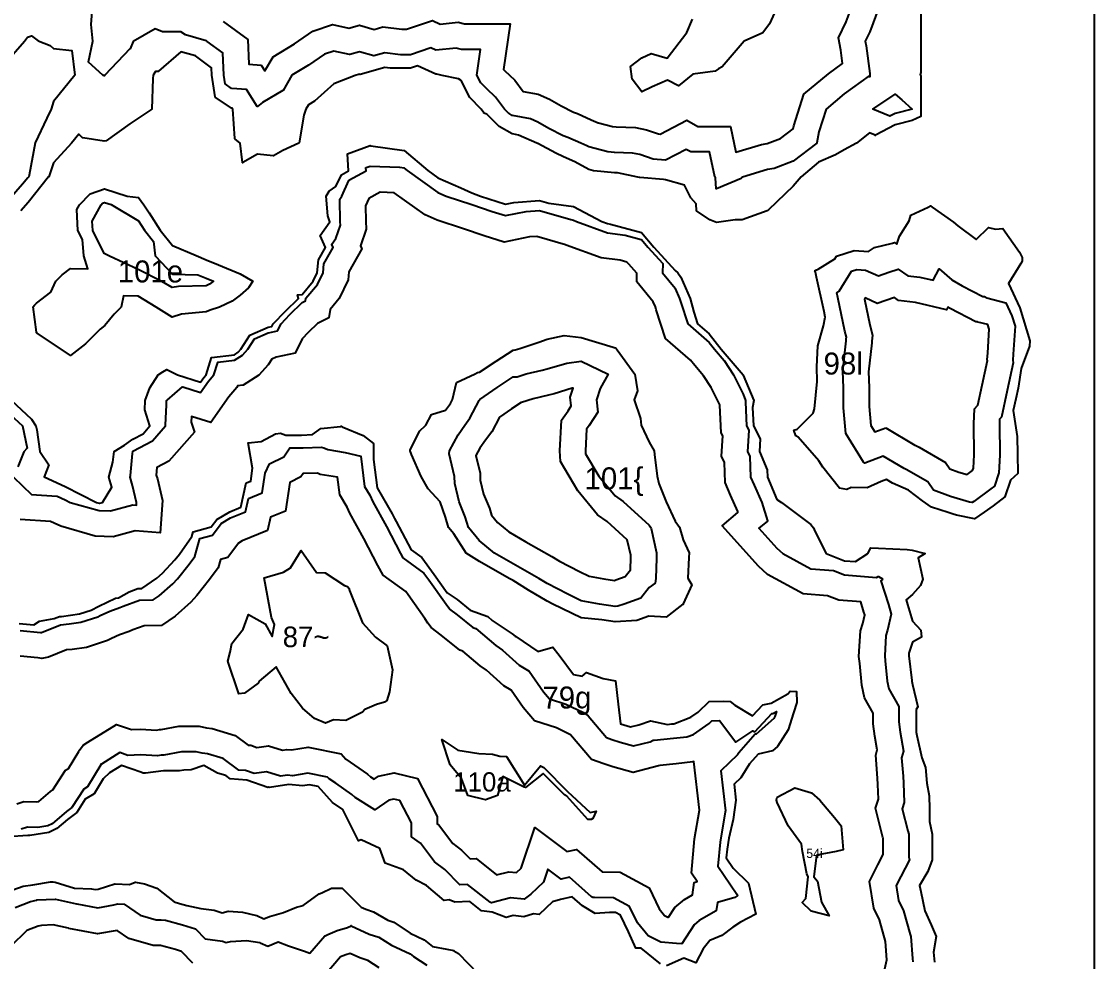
# Model space of a CAD drawing. Header units: millimetres. Extents: x 0 to 600, y 0 to 900.
# Drawn here: x 306.8 to 600, y 310.2 to 567 of the extents above; entities that cross this region are included whole.
import ezdxf
from ezdxf.enums import TextEntityAlignment as Align

# ---------------------------------------------------------------- set-up
doc = ezdxf.new("R2010")
doc.units = ezdxf.units.MM
for name, color, linetype in [('CORTE', 1, 'Continuous'), ('GRABADO', 5, 'Continuous'), ('HOJA', 8, 'Continuous')]:
    doc.layers.add(name, color=color, linetype=linetype)

msp = doc.modelspace()

# ---------------------------------------------------------------- linework, layer by layer
at = {"layer": 'CORTE'}
for points in [[(552.52, 577.66), (552.52, 554.96), (552.52, 553.08), (552.38, 552.36), (552.44, 552.32), (552.52, 552.25), (552.52, 541.01), (550.16, 539.93), (550.16, 539.93), (550.15, 539.93), (545.5, 538.77), (540.14, 535.88), (540.13, 535.88), (540.12, 535.87), (540.11, 535.87), (540.1, 535.87), (540.09, 535.87), (540.09, 535.88), (540.08, 535.88), (538.51, 536.54), (534.94, 533.75), (534.93, 533.75), (531.57, 531.92), (529.18, 530.58), (529.18, 530.58), (524.6, 528.56), (519.86, 524.5), (517.64, 522), (517.64, 522), (510.87, 515.51), (510.87, 515.51), (510.67, 515.37), (510.56, 515.24), (510.55, 515.24), (510.55, 515.23), (510.54, 515.22), (503.67, 512.83), (503.66, 512.83), (503.66, 512.83), (503.65, 512.83), (501.81, 512.77), (496.68, 512.03), (496.66, 512.03), (496.65, 512.03), (494.85, 512.84), (494.84, 512.84), (491.23, 515.23), (491.23, 515.24), (491.22, 515.24), (491.21, 515.25), (491.21, 515.27), (491.2, 515.28), (491.09, 517.19), (489.65, 518.77), (489.64, 518.77), (489.64, 518.78), (487.96, 522.24), (482.72, 523.75), (482.21, 523.79), (475.76, 524.37), (475.75, 524.37), (475.68, 524.39), (475.2, 524.48), (475.2, 524.48), (469.63, 525.6), (468.79, 525.62), (463.13, 526.22), (463.12, 526.22), (463.12, 526.22), (461.8, 526.57), (461.79, 526.57), (457.97, 528.67), (454.84, 530.04), (454.84, 530.04), (452.76, 531), (452.75, 531), (447.86, 533.63), (447.8, 533.64), (447.79, 533.64), (447.78, 533.64), (447.77, 533.65), (447.61, 533.75), (442.56, 535.96), (440.9, 536.28), (440.89, 536.28), (440.88, 536.29), (437.34, 538.3), (437.33, 538.3), (437.32, 538.31), (437.32, 538.31), (433.9, 541.69), (433.13, 541.96), (433.12, 541.97), (433.11, 541.97), (433.1, 541.98), (433.09, 541.99), (432.41, 543.03), (429.31, 546.21), (429.3, 546.21), (429.3, 546.22), (426.91, 550.82), (426.19, 551.27), (421.69, 552.26), (421.69, 552.26), (420.25, 552.6), (420, 552.58), (419.99, 552.58), (419.98, 552.58), (419.97, 552.58), (415, 554.87), (413.05, 554.24), (413.04, 554.23), (413.03, 554.23), (407.54, 554.23), (406.06, 554.4), (399.29, 552.51), (399.28, 552.5), (399.27, 552.5), (399.26, 552.5), (399.09, 552.55), (397.98, 552.26), (392.16, 549.99), (386.83, 545.18), (386.82, 545.18), (385.2, 544.23), (384.5, 543.04), (383.94, 541.36), (382.6, 533.8), (382.6, 533.79), (382.59, 533.77), (382.58, 533.76), (382.58, 533.76), (382.57, 533.75), (382.56, 533.74), (378.21, 531.72), (375.6, 530.28), (375.59, 530.27), (375.58, 530.27), (375.57, 530.27), (375.56, 530.27), (371.22, 530.69), (367.23, 528.42), (367.22, 528.41), (367.2, 528.41), (367.19, 528.41), (367.18, 528.41), (367.17, 528.41), (367.16, 528.41), (367.15, 528.42), (367.14, 528.42), (367.14, 528.43), (367.13, 528.44), (367.12, 528.46), (367.12, 528.47), (366.49, 533.77), (365.09, 534.96), (365.08, 534.97), (365.07, 534.98), (365.07, 534.99), (365.06, 535), (364.5, 543.05), (364.38, 543.25), (364.22, 543.26), (364.22, 543.26), (364.21, 543.26), (364.2, 543.27), (364.19, 543.27), (359.72, 546.34), (359.71, 546.35), (359.7, 546.36), (359.7, 546.37), (359.69, 546.39), (358.81, 552.32), (358.81, 552.33), (358.72, 554.33), (357.22, 555.43), (354.27, 557.6), (350.31, 558.71), (344.19, 553.37), (344.19, 553.37), (344.18, 553.36), (344.16, 553.36), (344.15, 553.35), (343.36, 553.35), (342.77, 552.31), (342.68, 551.38), (342.41, 543.07), (342.4, 543.06), (342.4, 543.04), (342.39, 543.03), (342.38, 543.01), (342.37, 543.01), (336.39, 539.04), (329.89, 534.37), (329.88, 534.37), (329.88, 534.36), (329.87, 534.36), (329.86, 534.36), (329.86, 534.36), (329.38, 534.31), (329.37, 534.31), (323.5, 535.21), (323.48, 535.22), (323.47, 535.22), (323.47, 535.23), (322.42, 536.19), (320.45, 533.77), (320.45, 533.77), (315.5, 528.33), (314.19, 524.52), (314.19, 524.51), (314.18, 524.51), (314.18, 524.51), (308.54, 517.55), (308.54, 517.55), (306.57, 515.24)], [(514.24, 573.21), (511.21, 566.33), (509.37, 563.89), (504.22, 561.63), (498.25, 554.63), (497.24, 554.04), (496.34, 553.43), (490.26, 552.58), (486.35, 549.43), (483.26, 550.93), (479.14, 549.11), (476.27, 547.75), (473.64, 551.24), (473.2, 554.72), (476.25, 557.01), (478.86, 558.19), (483.23, 556.94), (488.54, 563.99), (490.16, 567.65)], [(361.87, 566.98), (368.61, 562.04), (368.91, 555.35), (372.29, 555.08), (373.27, 553.52), (375.51, 557.34), (381.37, 560.91), (386.37, 564.37), (391.71, 566.12), (396.25, 565.18), (399.15, 565.95), (403.1, 564.83), (405.49, 565.5), (410.7, 564.9), (411.93, 564.91), (419.07, 567.24), (421.19, 566.28), (426.06, 566.75), (427.78, 566.34), (440.28, 566.34), (438.5, 553.86), (438.78, 553.58), (441.56, 550.99), (443.89, 547.88), (447.97, 547.11), (451.01, 545.77), (454.2, 543.93), (457.64, 542.2), (458.66, 541.82), (462.44, 540.15), (464.32, 539.33), (464.4, 539.29), (468.26, 538.27), (469.26, 538.17), (474.52, 538.02), (477.6, 537.4), (480.86, 536.26), (481.3, 536.22), (488.58, 540.01), (491.55, 538.33), (500.5, 538.33), (501.97, 531.25), (509.02, 533.34), (510.56, 533.62), (514.19, 534.98), (517.68, 537.68), (517.82, 538.49), (520.59, 547.08), (527.26, 552.72), (531.16, 555.54), (530.7, 559.18), (530.02, 562.48), (532.12, 566.88), (533.46, 570.49)], [(303.93, 463.51), (309.47, 458.38), (310.66, 456.5), (310.91, 455.41), (311.75, 449.53), (314.27, 445.92), (312.97, 442.57), (318.71, 439.97), (327.28, 435.63), (327.95, 435.44), (328.19, 435.43), (328.9, 435.62), (331.46, 439.82), (330.66, 442.53), (331.76, 446.58), (332.04, 449.55), (334.88, 451.28), (337.16, 452.86), (339.99, 454.39), (341.85, 456.49), (340.43, 460.94), (340.57, 463.46), (341.81, 466.92), (344.11, 470.47), (345.37, 471.26), (346.45, 471.95), (349.42, 470.48), (355.69, 468.47), (356.59, 469.76), (357.19, 470.45), (358.64, 475.21), (364.95, 475.96), (366.01, 476.63), (366.74, 477.43), (369.13, 481.25), (374.21, 483.44), (375.2, 483.66), (375.56, 484.4), (378.91, 487.82), (382.43, 491.35), (382.23, 492.28), (383.46, 492.44), (386.49, 496.04), (387.58, 498.32), (387.93, 501.9), (389.84, 505.27), (388.4, 508.49), (391.05, 512.25), (390.5, 513.87), (390.05, 519.23), (390.87, 520.64), (392.7, 521.87), (394.17, 525.13), (396.12, 526.22), (395.81, 530.84), (402.01, 533.06), (402.26, 533.05), (411.31, 531.7), (417.84, 526.24), (420.58, 524.3), (426.84, 521.53), (429.83, 520.14), (432.17, 519.28), (439.07, 517.11), (441.33, 517.57), (448.33, 518.12), (450.87, 517.37), (457.61, 516.41), (465.34, 512.31), (466.86, 511.76), (467.75, 511.64), (476.15, 509.33), (479.56, 505.32), (485.42, 498.98), (486.15, 498.35), (486.96, 497.18), (489.47, 491.35), (490.49, 487.54), (491.53, 484.4), (494.68, 481.63), (498.01, 477.43), (503.94, 470.49), (503.99, 470.45), (503.99, 470.41), (506.86, 463.45), (506.52, 461.51), (506.79, 456.49), (508.61, 452.99), (508.4, 449.51), (510.58, 444.54), (510.66, 442.55), (513.21, 436.4), (514.44, 435.62), (522.46, 429.58), (523.21, 428.63), (523.58, 427.79), (526.64, 421.68), (531.69, 419.68), (534.65, 419.44), (538.01, 421.67), (538.83, 423.24), (540.93, 423.07), (548.82, 422.73), (550.2, 422.55), (553.75, 421.65), (551.79, 420.44), (553.04, 414.64), (552.48, 412.93), (550.24, 410.5), (548.51, 408.98), (548.93, 407.7), (550.26, 403.18), (552.53, 400.74), (552.7, 398.83), (550.25, 397.44), (549.26, 394.48), (549.22, 393.74), (550.04, 386.94), (550.06, 386.78), (550.26, 385.86), (551.69, 379.78), (551.27, 379.01), (551.27, 372.83), (551.47, 371.93), (552.77, 365.87), (553.78, 363.23), (554.16, 358.89), (554.78, 355.49), (554.93, 351.91), (554.93, 348.41), (555.64, 344.95), (555.64, 337.96), (554.45, 334.78), (552.16, 330.99), (552.55, 329.3), (553.62, 324.05), (555.32, 320.25), (556.73, 317.07), (555.98, 312.75), (556.27, 310.07)], [(542.48, 307.43), (543.27, 310.65), (542.87, 315.7), (541.22, 321.61), (539.73, 324.78), (538.47, 332.11), (540.8, 336.63), (542.24, 339.4), (542.24, 343.92), (542.19, 344.08), (540.16, 352.12), (540.95, 354.6), (540.82, 358.56), (540.71, 360.33), (540.21, 366.53), (540.64, 368.05), (539.97, 371.73), (539.49, 375.17), (539.49, 378.01), (537.17, 382.19), (536.38, 385.7), (535.86, 391.64), (535.63, 393.51), (536.03, 400.55), (536.7, 402.57), (537.22, 404.87), (536.99, 405.64), (536.09, 408.42), (530.08, 408.91), (527.03, 410.12), (520.39, 410.65), (510.66, 415.96), (508.21, 418.24), (498.25, 429.24), (502.55, 432.89), (502.48, 433.11), (500.52, 437.55), (499.08, 441.01), (498.84, 446.55), (498.1, 448.24), (498.42, 453.81), (498.01, 454.61), (497.6, 462.18), (497.57, 462.26), (495.27, 466.96), (493.15, 470.15), (490.73, 472.98), (489.58, 474.43), (482.78, 480.39), (480.2, 488.24), (479.98, 489.05), (479.38, 490.42), (474.91, 495.89), (474.96, 498.23), (472.71, 500.66), (472.2, 501.25), (470.34, 501.77), (465.2, 502.44), (455.61, 505.88), (455.41, 505.99), (455.4, 505.99), (447.59, 508.28), (445.62, 508.12), (438.69, 506.72), (433.21, 508.44), (427.59, 510.35), (420.34, 512.74), (417.1, 514.17), (408.6, 520.19), (404.74, 520.34), (401.65, 518.6), (400.77, 516.66), (400.88, 512.41), (400.93, 510.29), (399.42, 505.72), (399.78, 504.9), (396.23, 498.62), (396.02, 496.42), (393.6, 491.33), (391.08, 488.34), (390.73, 486.06), (387.61, 484.48), (385.12, 481.98), (383.46, 480.29), (381.52, 476.39), (376.39, 475.25), (375.18, 474.72), (374.21, 473.18), (371.65, 470.37), (367.34, 467.67), (365.77, 467.48), (365.62, 466.99), (363.41, 464.45), (358.47, 457.42), (353.23, 459.07), (353.15, 457.57), (354.03, 454.82), (346.98, 446.89), (343.79, 445.16), (343.59, 443.02), (343.89, 442.01), (345.28, 436.14), (344.69, 427.33), (337.83, 427.86), (331.85, 426.25), (326.86, 426.43), (317.47, 429.08), (315.68, 429.98), (314.73, 430.41), (306.39, 430.94)], [(306.14, 402.51), (310.16, 402.14), (311.65, 403.17), (315.73, 403.89), (317.1, 404.43), (317.1, 404.43), (317.68, 404.49), (322.62, 405.2), (325.79, 406.21), (327.94, 407.26), (332.42, 409.45), (333.25, 409.56), (336.17, 411.23), (338.53, 412.07), (339.63, 412.1), (343.72, 414.88), (345.27, 416.26), (348.63, 419.9), (349.9, 421.48), (353.34, 426.26), (353.71, 427.54), (358.61, 428.93), (360.14, 430.97), (363.67, 433.05), (366.67, 434.28), (368.15, 440.92), (369.39, 441.42), (369.92, 444.96), (368.74, 451.92), (372.22, 452.28), (376.21, 454.38), (377.56, 454.5), (378.97, 454), (383.24, 454), (386.32, 454.12), (388.59, 455.77), (393.95, 456.35), (394.15, 456.47), (394.4, 456.29), (400.17, 453.9), (402.95, 451.68), (402.97, 447.37), (404, 439.63), (408.03, 432.47), (408.7, 431.25), (409.13, 430.44), (413.21, 422.69), (416.14, 420.56), (419.57, 415.94), (423.12, 410.94), (425.78, 409.08), (429.39, 406.21), (434.21, 404.43), (435.42, 403.39), (440.82, 399.68), (441.65, 399.09), (441.84, 398.96), (447.85, 394.86), (452, 396.06), (453.66, 393.85), (457.65, 388.58), (460, 388.19), (461.17, 389.16), (465.76, 387.56), (469.1, 386.9), (469.85, 380.49), (470.41, 375.11), (473.23, 374.34), (475.42, 374.89), (478.62, 375.92), (483.29, 374.97), (484.36, 375.09), (485.01, 375.16), (489.7, 376.92), (491.69, 378.29), (494.72, 381.21), (498.59, 381.32), (500.4, 381.24), (501.71, 380.25), (506.54, 377.35), (509.36, 380.36), (511.66, 380.79), (516.22, 383.33), (516.82, 384.06), (518.58, 384), (518.63, 380.98), (517.74, 378.18), (516.27, 373.45), (513.39, 368.97), (512.03, 367.76), (508.05, 366.86), (505.73, 364.25), (503.35, 360.42), (501.5, 358.67), (502.01, 354.25), (501.29, 349.03), (500.07, 343.93), (499.56, 340.9), (499.34, 338.51), (501.23, 335.72), (505.48, 331.58), (507.42, 323.17), (503.28, 320.93), (501.11, 319.55), (498.17, 317.29), (494.87, 315.93), (493.08, 313.68), (491.08, 309.83), (487.75, 311.12), (483.01, 309.06)], [(305.45, 353.32), (307.4, 353.89), (310.75, 353.84), (311.51, 353.96), (314.66, 356.61), (315.32, 357.12), (318.79, 362.45), (319.63, 362.97), (322.42, 367.62), (322.62, 367.94), (323.57, 369.29), (324.91, 370.12), (332.75, 374.97), (336.78, 373.57), (339.32, 373.72), (343.68, 373.43), (344.49, 373.54), (344.96, 373.54), (349.74, 374.45), (355.35, 374.52), (357.29, 374.02), (358.88, 373.88), (365.12, 371.99), (368.68, 369.32), (369.44, 369.26), (371.04, 368.7), (374.28, 369.16), (378.13, 367.96), (379.26, 368.13), (380.54, 368.01), (385.13, 368.76), (394.09, 366.96), (395.42, 365.46), (396.6, 364.69), (401.34, 361.34), (402.13, 360.66), (403.13, 360.02), (404.33, 360.85), (408.63, 361.79), (414.94, 360.16), (420.35, 349.79), (420.33, 347.86), (420.71, 347.6), (424.59, 342.42), (427, 340.63), (429.34, 338.3), (430.98, 338.35), (436.61, 333.88), (439.93, 334.74), (442.02, 334.5), (443.33, 335.74), (447.04, 346.86), (455.83, 340.25), (458.41, 340.85), (465.42, 334.67), (470.34, 334.59), (478.26, 330.35), (481.02, 324.58), (482.46, 322.82), (483.42, 322.35), (483.59, 322.33), (485.31, 325), (487.99, 327.15), (490.13, 328.41), (490.6, 331.82), (491.42, 332.06), (489.86, 334.37), (490.71, 343.72), (492.04, 351.57), (490.51, 364.84), (490.21, 364.72), (490.21, 364.72), (485.66, 364.23), (481.16, 363.76), (480.87, 363.62), (473.88, 361.87), (468.35, 363.39), (465.87, 364.23), (462.54, 365.35), (456.82, 372.13), (456.8, 372.15), (452.92, 374), (446.98, 375.92), (443.88, 379.58), (440.62, 384.3), (438.61, 385.5), (433.84, 389.76), (432.14, 390.93), (427.33, 395.02), (426.59, 395.29), (421.44, 399.37), (418.75, 401.49), (417.83, 402.67), (417.02, 403.89), (412.43, 410.35), (411.75, 411.26), (405.56, 415.78), (404.17, 418.42), (400.33, 425.71), (396.47, 432.69), (395.73, 434.35), (393.73, 437.65), (393.14, 442.53), (388.4, 443.27), (387.61, 443.64), (383.88, 443.49), (383.76, 443.49), (383.13, 442.58), (380.08, 441.08), (378.9, 433.25), (374.78, 431.58), (373.97, 427.93), (367.03, 425.08), (366.05, 424.51), (363.12, 420.6), (361.16, 420.04), (360.48, 417.74), (358.17, 414.54), (354.66, 410.16), (353.04, 408.41), (348.71, 404.56), (344.98, 402.02), (340.27, 401.91), (337.17, 400.81), (336.2, 400.37), (333.57, 399.47), (331.37, 398.4), (330.25, 397.85), (324.53, 396.02), (320.61, 395.46), (319.09, 395.3), (314.14, 393.33), (312.29, 393), (311.19, 393.14), (306.42, 393.58)], [(481.4, 309.6), (476.08, 313.88), (474.66, 313.86), (472.64, 318.36), (470.5, 322.83), (469.1, 323.58), (467.42, 323.61), (463.51, 323.34), (460.03, 325.44), (457.24, 327.9), (454.04, 327.16), (451.86, 326.55), (448.26, 323.08), (446.68, 323.22), (444, 322.44), (441.11, 322.77), (439.18, 322.27), (435.34, 323.68), (432.48, 324.06), (429.3, 326.58), (425.14, 326.45), (423.62, 327.07), (422.26, 326.91), (417.41, 331.01), (414.6, 332.39), (411.19, 335.27), (406.17, 337.08), (404.72, 341.08), (399.54, 343.46), (398.82, 343.2), (394.61, 351.72), (391.72, 353.6), (387.84, 358.01), (385.45, 358.48), (383.57, 358.18), (379.82, 358.52), (374.5, 357.72), (374.29, 357.79), (374.11, 357.76), (368.38, 359.77), (363.75, 360.09), (362.57, 360.98), (360.35, 361.65), (356.58, 363.73), (353.14, 362.53), (351.14, 362.51), (349.9, 362.27), (345.55, 362.26), (340.69, 361.63), (340, 361.63), (339.38, 361.91), (334.1, 363.75), (330.8, 361.71), (329.05, 360.07), (326.63, 356.04), (324.2, 354.53), (321.86, 350.95), (319.34, 349.02), (316.39, 346.54), (314.2, 345.44), (309.05, 344.65), (308.67, 344.65), (308.45, 344.59), (303.09, 344.28)], [(304.4, 329.75), (307.18, 330.78), (307.19, 330.78), (307.19, 330.78), (309.85, 331.16), (314.69, 331.98), (314.69, 331.98), (315.36, 332.01), (315.36, 332.01), (315.37, 332.01), (315.38, 332.01), (315.99, 331.87), (321.24, 330.27), (325.89, 330.07), (325.9, 330.07), (326.91, 329.87), (327.68, 330.01), (332.29, 331.45), (332.3, 331.46), (332.3, 331.46), (332.31, 331.46), (332.32, 331.46), (336.29, 331.26), (337.85, 331.9), (337.85, 331.9), (337.86, 331.9), (337.87, 331.9), (337.87, 331.91), (337.88, 331.91), (337.89, 331.9), (340.38, 331.45), (340.39, 331.45), (340.39, 331.45), (343.76, 330.25), (343.76, 330.25), (343.77, 330.25), (343.77, 330.24), (348.52, 326.47), (349.96, 326.07), (349.96, 326.07), (351.96, 325.47), (355.78, 324.65), (359.38, 324.26), (359.39, 324.26), (359.39, 324.26), (361.56, 323.52), (363.27, 323.99), (363.28, 323.99), (363.29, 323.99), (363.29, 323.99), (367.17, 323.65), (367.17, 323.65), (371.02, 322.79), (371.02, 322.79), (371.03, 322.79), (373.03, 321.9), (374.55, 322.55), (374.56, 322.55), (378.39, 323.63), (381.88, 325.08), (381.89, 325.08), (381.89, 325.08), (383.74, 325.48), (388.1, 328.69), (388.1, 328.7), (388.11, 328.7), (388.11, 328.7), (388.87, 328.99), (391.5, 330.22), (391.5, 330.22), (391.51, 330.23), (391.52, 330.23), (391.53, 330.23), (394.35, 330.23), (394.36, 330.23), (394.37, 330.23), (394.38, 330.23), (394.38, 330.23), (394.39, 330.23), (394.4, 330.22), (394.4, 330.22), (394.4, 330.21), (399.54, 325.08), (400.82, 324.49), (402.94, 323.79), (402.95, 323.79), (402.95, 323.78), (406.87, 321.47), (408.47, 320.94), (408.48, 320.94), (408.48, 320.94), (408.48, 320.94), (413, 317.94), (416.79, 316.16), (416.79, 316.15), (416.8, 316.15), (419.12, 314.35), (423.02, 313.56), (424.9, 313.18), (424.9, 313.18), (424.91, 313.18), (424.91, 313.17), (424.92, 313.17), (426.16, 312.42), (426.16, 312.41), (426.17, 312.41), (431.43, 306.91)], [(353.62, 309.78), (350.53, 312.98), (348.86, 313.48), (344.72, 314.6), (344.64, 314.61), (342.72, 314.54), (336.13, 316.48), (332.92, 318.69), (327.56, 317.74), (319.71, 319.27), (319.62, 319.31), (315.44, 320.22), (312.22, 320.07), (311.3, 319.85), (308.2, 318.7), (303.79, 314.29)], [(404.47, 308.52), (401.37, 310.48), (399.21, 311.19), (396.55, 312.41), (395.42, 312.07), (393.96, 311.45), (387.63, 304.08)]]:
    msp.add_lwpolyline(points, dxfattribs=at)
for points in [[(310.83, 482.09), (309.97, 489.04), (310.33, 489.46), (310.86, 490.07), (314.82, 493.05), (316.13, 496.03), (317.87, 497.75), (320.15, 499.46), (324.93, 499.38), (323.83, 502.94), (323.44, 507.39), (322.2, 509.91), (321.88, 515.58), (322.6, 516.94), (325.52, 519.88), (329.43, 521.26), (335.62, 519.3), (338.74, 518.94), (340.18, 516.94), (341.68, 514.74), (344.65, 509.97), (348, 505.82), (354.5, 503.03), (357.25, 501.9), (360.58, 500.52), (366.51, 498.01), (369.98, 496.01), (368.77, 494.25), (366.53, 492.26), (364.33, 490.6), (360.9, 488.95), (358.35, 488.11), (357.23, 487.68), (350.51, 487.03), (347.95, 486.22), (343.6, 488.95), (338.67, 491.97), (334.63, 492.05), (334, 488.98), (332.06, 487.03), (329.49, 483.89), (328.26, 482.91), (327.34, 481.99), (324.26, 478.95), (320.18, 475.71), (311.06, 481.84), (310.87, 481.97), (310.78, 482.05), (310.83, 482.09)], [(544.77, 506.47), (545.3, 506.65), (546, 506.18), (546.67, 508.37), (549.36, 512.56), (549.8, 514.1), (554.56, 516.26), (555.14, 516.58), (555.67, 516.25), (561.43, 512.16), (562.62, 511.14), (567.68, 507.4), (571.01, 510.73), (572.91, 510.25), (574.97, 510.42), (579.47, 504), (580.26, 502.51), (580.22, 501.51), (579.9, 500.86), (576.46, 495.44), (579.55, 488.72), (582.32, 479.72), (582.22, 478.25), (579.99, 472.16), (579.09, 466.86), (578.45, 463.86), (577.78, 460.72), (578.87, 453.6), (578.95, 448.8), (579.03, 443.54), (576.99, 441.73), (575.52, 437.17), (572.34, 434.72), (569.88, 432.92), (567.18, 431.17), (562.24, 432.11), (561.35, 432.37), (559.97, 432.89), (555.44, 434.31), (552.99, 436), (549.15, 438.97), (544.8, 440.89), (543.15, 441.87), (541.72, 441.33), (537.86, 439.64), (533.51, 439.67), (532.3, 439.15), (530.3, 439.49), (525.76, 445.22), (524.67, 447), (518.98, 453.46), (518.38, 453.8), (517.85, 455.34), (518.7, 455.62), (523.08, 460), (523.51, 461.14), (524.22, 468.66), (524.09, 472.67), (524.4, 478.35), (525.93, 483.84), (526.42, 486.17), (526.1, 487.76), (524.05, 497.15), (523.71, 498.46), (523.58, 498.9), (523.84, 499.01), (524.5, 499.3), (529, 502.11), (529.49, 502.91), (534.35, 504.42), (538.19, 504.11), (539.83, 505.26), (544.77, 506.47)], [(542.92, 456.02), (550.91, 451.26), (551.2, 451.17), (552.03, 450.69), (559.31, 446.5), (560.5, 444.78), (562.9, 443.88), (565.19, 443.2), (566.68, 444.29), (566.89, 444.96), (567.11, 448.65), (566.99, 457.08), (567.21, 461.17), (568.11, 462.19), (569.27, 467.64), (570.71, 474.41), (570.7, 474.56), (570.8, 476.47), (571.24, 482.91), (570.87, 484.09), (570.82, 484.2), (568.11, 484.89), (568.03, 484.93), (567.57, 484.96), (560.55, 488.6), (559.9, 488.96), (559.52, 488.25), (551.04, 490.22), (546.45, 490.8), (545.31, 491.57), (540.6, 489.97), (537.31, 491.45), (537.11, 491.13), (538.55, 484.08), (539.36, 481.31), (539.13, 479.7), (539.1, 479.17), (538.26, 471.27), (538.43, 467.04), (538.4, 461.77), (538.87, 456.66), (539.95, 454.89), (542.92, 456.02)], [(482.92, 404.3), (478.24, 404.5), (474.89, 403.37), (468.96, 403.01), (465.37, 403.54), (459.69, 404.1), (451.92, 407.82), (450.41, 408.6), (445.31, 411.66), (441.15, 414.26), (440.06, 414.79), (431.89, 419.44), (428.31, 421.78), (424.88, 427.05), (423.47, 428.77), (422.59, 431.62), (421.2, 435.73), (417.88, 439.28), (415.96, 442.71), (413.33, 448.72), (413, 449.7), (413, 449.98), (413.34, 450.59), (415.51, 455.09), (417.23, 456.73), (418.81, 459.61), (422.62, 460.8), (423.99, 462.65), (424.53, 463.68), (425.66, 468.38), (430.76, 470.69), (431.38, 471.09), (431.9, 471.19), (436.49, 474.19), (441.16, 477.21), (441.63, 477.32), (442.94, 477.67), (448.18, 479.36), (450.42, 480.21), (455.03, 481.19), (459.72, 480.65), (468.48, 478.05), (469, 477.86), (469.29, 477.65), (469.54, 477.26), (474.39, 470.66), (475.08, 466.07), (474.18, 463.65), (475.92, 458.49), (476.11, 456.71), (478.29, 452.1), (479.65, 449.74), (479.71, 448.66), (480.46, 442.76), (480.94, 440.78), (482.96, 435.8), (485.42, 430.45), (486.55, 428.84), (487.56, 425.38), (489.26, 421.85), (489.17, 420.61), (488.84, 414.88), (489.94, 413.09), (487.6, 407.87), (487.58, 407.76), (487.5, 407.79), (482.92, 404.3)], [(469.15, 414.42), (471.73, 415.37), (473.15, 417.23), (473.27, 420.6), (473.29, 421.17), (472.32, 425.36), (466.8, 430.39), (464.21, 432.26), (458.8, 438.73), (454.03, 446.76), (453.85, 449.67), (454.29, 458.08), (456.15, 460.6), (457, 461.95), (456.73, 464.4), (457.53, 466.81), (457.28, 466.78), (452.31, 465.31), (450.77, 464.91), (446.57, 463.94), (443.4, 462.94), (443.33, 462.94), (440.69, 461.21), (437.36, 458.88), (435.27, 454.9), (433.59, 452.63), (432.04, 450.43), (430.96, 448.41), (432.1, 443.64), (432.15, 441.68), (433.02, 437.9), (434.63, 434.02), (435.21, 432.14), (436.85, 430.13), (439.98, 427.55), (444.63, 424.88), (451.7, 420.83), (453.81, 419.56), (459.23, 416.78), (461.91, 415.45), (465.86, 414.72), (468.77, 414.29), (469.15, 414.42)], [(392.05, 376.27), (389.83, 375.28), (386.86, 376.61), (383.58, 379.4), (380.5, 383.39), (376.38, 390.74), (371.74, 386.8), (371.48, 386.21), (367.66, 383.52), (366.15, 383.35), (363.13, 392.26), (363.75, 394.72), (364.21, 397.05), (367.38, 400.98), (368.76, 404.96), (373.38, 402.44), (375.24, 399.02), (375.88, 402.28), (375.09, 404.2), (373.08, 414.99), (378.37, 416.58), (380.23, 417.73), (383.2, 422.52), (387.42, 416.51), (389.71, 416.38), (395.04, 412.88), (395.88, 412.61), (396.25, 412.17), (396.4, 411.52), (399.91, 402.75), (403.46, 398.77), (406.7, 396.45), (408.18, 389.86), (407.32, 383.9), (406.57, 381.55), (405.92, 381.09), (403.82, 380.39), (400.6, 379.06), (399.92, 378.31), (395.37, 376.05), (392.05, 376.27)], [(444.13, 357.81), (438.28, 360.77), (436.85, 355.55), (433.52, 354.36), (428.69, 355.52), (427.01, 360.16), (423.93, 363.89), (421.59, 370.85), (426.01, 367.98), (427.71, 367.7), (431.76, 367), (435.48, 366.86), (437.48, 366.34), (439.33, 366.19), (444.23, 358.39), (448.55, 363.63), (449.16, 363.42), (449.46, 363.21), (456.01, 356.65), (462.17, 350.88), (463.76, 351.29), (462.87, 349.25), (462.4, 349.02), (461.53, 349.04), (455.82, 355.4), (455.14, 355.76), (449.36, 361.54), (444.45, 357.73), (444.26, 357.82), (444.13, 357.81)], [(523.99, 339.25), (523.25, 333.36), (524.25, 332.18), (525.36, 326.39), (527.51, 322.67), (522.56, 323.93), (520.13, 326.36), (521.13, 327.45), (521.76, 333.32), (521.41, 334.15), (520.15, 340.29), (519.9, 342.26), (516.26, 347.24), (513.27, 353.68), (513.05, 354.24), (513.07, 354.41), (513.28, 355.06), (518.14, 357.68), (522.64, 356.26), (524.93, 354.3), (528.94, 349.57), (530.78, 347.31), (531.33, 340.71), (529.36, 340.23), (523.99, 339.25)]]:
    msp.add_lwpolyline(points, close=True, dxfattribs=at)
at = {"layer": 'GRABADO'}
for points in [[(541.08, 570.83), (538.57, 564.15), (537.35, 561.58), (537.61, 560.33), (537.61, 560.32), (538.57, 552.74), (538.61, 552.39), (538.61, 552.35), (538.62, 552.34), (538.57, 551.93), (538.57, 551.93), (538.57, 551.92), (538.57, 551.9), (538.56, 551.89), (538.55, 551.88), (538.55, 551.88), (538.54, 551.88), (538.54, 551.87), (538.52, 551.86), (538.51, 551.86), (538.5, 551.86), (538.49, 551.86), (538.48, 551.86), (538.48, 551.86), (538.47, 551.87), (538.46, 551.87), (538.45, 551.88), (538.44, 551.89), (538.44, 551.89), (538.44, 551.9), (538.43, 551.9), (538.43, 551.92), (538.39, 552.12), (531.58, 547.2), (526.64, 543.03), (524.63, 536.8), (524.09, 533.8), (524.09, 533.79), (524.09, 533.79), (524.09, 533.78), (524.08, 533.77), (524.07, 533.76), (517.63, 528.79), (517.63, 528.79), (517.62, 528.79), (517.61, 528.78), (512.42, 526.84), (512.41, 526.84), (510.63, 526.52), (503.76, 524.49), (503.7, 524.43), (503.4, 524.1), (503.39, 524.09), (496.71, 521.23), (496.7, 521.22), (496.69, 521.22), (496.68, 521.22), (496.66, 521.22), (496.65, 521.23), (496.64, 521.23), (496.63, 521.24), (496.62, 521.24), (496.62, 521.25), (496.61, 521.25), (496.61, 521.27), (496.6, 521.28), (496.42, 524.28), (496.21, 524.5), (496.21, 524.51), (496.2, 524.52), (496.2, 524.53), (494.8, 531.33), (489.7, 531.33), (489.69, 531.33), (489.68, 531.33), (489.67, 531.34), (488.44, 532.05), (482.77, 529.1), (482.76, 529.1), (482.74, 529.09), (482.73, 529.09), (479.42, 529.34), (479.41, 529.35), (479.4, 529.35), (475.74, 530.64), (473.73, 531.04), (468.79, 531.18), (468.79, 531.18), (467, 531.37), (467, 531.37), (466.99, 531.37), (461.81, 532.73), (461.8, 532.73), (461.79, 532.74), (461.25, 533.03), (459.63, 533.74), (459.63, 533.74), (456.02, 535.33), (454.83, 535.78), (454.82, 535.78), (450.88, 537.77), (450.87, 537.77), (447.85, 539.52), (445.89, 540.38), (440.9, 541.33), (440.89, 541.33), (440.88, 541.33), (439.99, 541.84), (439.99, 541.84), (439.98, 541.85), (438.79, 543.02), (438.79, 543.02), (436.34, 546.29), (433.89, 548.56), (432.31, 550.19), (432.3, 550.19), (432.3, 550.2), (431.2, 552.3), (431.2, 552.3), (431.2, 552.31), (431.2, 552.32), (431.2, 552.33), (432.21, 559.34), (426.96, 559.34), (425.57, 559.67), (420.01, 559.14), (420, 559.14), (419.98, 559.14), (419.97, 559.15), (418.66, 559.75), (413.05, 557.91), (413.04, 557.9), (413.03, 557.9), (410.3, 557.9), (406.06, 558.39), (403.09, 557.55), (403.08, 557.55), (403.06, 557.55), (403.05, 557.55), (399.09, 558.69), (396.45, 557.99), (396.44, 557.99), (396.42, 557.99), (392.12, 558.89), (389.52, 558.03), (385.19, 555.04), (380.66, 552.28), (378.24, 548.17), (378.24, 548.16), (378.22, 548.15), (378.21, 548.14), (372.61, 544.82), (371.25, 543.73), (371.24, 543.72), (371.23, 543.72), (371.22, 543.72), (371.21, 543.71), (371.2, 543.71), (371.18, 543.72), (371.17, 543.72), (371.17, 543.72), (371.16, 543.73), (371.15, 543.73), (371.15, 543.74), (371.14, 543.75), (368.24, 548.38), (364.23, 548.69), (364.22, 548.69), (364.2, 548.7), (364.19, 548.71), (364.19, 548.71), (362.42, 549.92), (362.42, 549.92), (362.4, 549.94), (362.4, 549.95), (362.39, 549.96), (362.39, 549.97), (362.04, 552.32), (362.04, 552.32), (361.77, 558.38), (357.46, 561.53), (357.46, 561.54), (357.33, 561.66), (357.25, 561.67), (357.24, 561.67), (351.62, 563.32), (351.62, 563.32), (351.61, 563.33), (350.27, 564.13), (345.28, 564.13), (345.27, 564.13), (343.33, 564.95), (337.3, 561.54), (336.42, 559.53), (336.41, 559.53), (336.41, 559.52), (336.41, 559.52), (329.52, 552.28), (329.44, 552.18), (329.43, 552.18), (329.42, 552.17), (329.41, 552.17), (329.41, 552.16), (329.4, 552.16), (329.39, 552.16), (329.37, 552.16), (329.36, 552.16), (329.34, 552.17), (329.33, 552.17), (329.33, 552.18), (329.32, 552.19), (329.31, 552.19), (329.3, 552.22), (329.06, 552.26), (329.06, 552.26), (329.05, 552.27), (329.03, 552.27), (325.05, 555.86), (325.05, 555.86), (325.04, 555.87), (325.03, 555.88), (325.03, 555.89), (325.03, 555.91), (325.03, 555.92), (326.26, 561.6), (325.79, 566.18), (325.79, 566.18), (326.13, 570.86)], [(301.43, 554.46), (307.56, 561.64), (308.42, 562.71), (309.52, 563.05), (311.28, 561.66), (314.56, 560.44), (315.47, 559.6), (320.51, 559.06), (321.37, 552.31), (315.51, 545.1), (314.88, 543.05), (313.65, 540.57), (313.65, 540.57), (310.52, 533.79), (308.89, 524.99), (308.72, 524.51), (308.52, 524.27), (307.06, 522.56), (301.53, 516.27)], [(304.61, 442.55), (309.45, 437.76), (316.45, 437.32), (316.46, 437.32), (316.47, 437.31), (318.7, 436.3), (318.7, 436.3), (320.02, 435.63), (327.95, 433.39), (331.05, 433.28), (337.17, 434.93), (337.18, 434.93), (337.2, 434.93), (338.17, 434.85), (338.22, 435.55), (337.12, 440.21), (336.44, 442.49), (336.43, 442.5), (336.43, 442.54), (336.55, 442.97), (337.12, 448.94), (337.17, 449.48), (337.17, 449.49), (337.17, 449.49), (337.17, 449.5), (337.19, 449.53), (337.19, 449.53), (337.2, 449.55), (337.21, 449.56), (337.22, 449.56), (337.22, 449.57), (342.56, 452.46), (346.15, 456.49), (346.09, 456.66), (346.08, 456.67), (346.08, 456.7), (346.38, 462.28), (346.43, 463.41), (346.43, 463.42), (346.44, 463.44), (346.44, 463.45), (346.45, 463.46), (346.46, 463.46), (346.47, 463.47), (346.55, 463.51), (350.8, 467.17), (350.81, 467.18), (350.82, 467.18), (350.82, 467.18), (350.83, 467.18), (350.84, 467.19), (350.86, 467.18), (355.69, 465.63), (357.89, 468.77), (357.9, 468.77), (359.35, 470.45), (360.38, 473.84), (360.38, 473.85), (360.39, 473.86), (360.4, 473.87), (360.41, 473.88), (360.42, 473.89), (360.43, 473.89), (360.44, 473.89), (360.44, 473.89), (364.95, 474.43), (367.12, 475.79), (368.62, 477.43), (370.39, 480.27), (370.4, 480.28), (370.41, 480.29), (370.42, 480.29), (370.43, 480.3), (374.21, 481.93), (374.22, 481.93), (376.74, 482.5), (377.68, 484.39), (377.69, 484.4), (377.69, 484.41), (380.13, 486.9), (383.45, 490.22), (383.45, 490.22), (383.45, 490.23), (383.46, 490.23), (384.35, 490.68), (384.45, 491.34), (384.46, 491.35), (384.47, 491.37), (387.66, 495.16), (389.17, 498.32), (389.41, 500.77), (389.41, 500.79), (391.95, 505.27), (391.6, 506.05), (391.59, 506.06), (391.59, 506.08), (391.59, 506.1), (391.59, 506.11), (391.6, 506.12), (391.6, 506.13), (392.69, 507.67), (393.9, 511.33), (393.88, 512.24), (393.73, 518.42), (393.73, 518.43), (393.73, 518.44), (393.74, 518.45), (393.74, 518.46), (394.26, 519.24), (396.2, 523.56), (396.21, 523.57), (396.22, 523.58), (396.23, 523.59), (400.92, 526.22), (400.87, 526.99), (400.87, 527), (400.87, 527.01), (400.87, 527.02), (400.88, 527.04), (400.89, 527.04), (400.9, 527.05), (400.91, 527.06), (402, 527.45), (402.01, 527.45), (402.02, 527.45), (402.02, 527.45), (410.1, 527.14), (410.11, 527.14), (411.3, 526.97), (411.31, 526.96), (411.32, 526.96), (411.33, 526.95), (412.18, 526.24), (420.58, 520.28), (422.85, 519.28), (429.81, 516.98), (429.81, 516.98), (435.39, 515.09), (439.07, 513.94), (444.65, 515.07), (448.32, 515.35), (448.33, 515.35), (448.34, 515.35), (456.88, 512.85), (457.59, 512.75), (457.6, 512.75), (457.61, 512.74), (458.43, 512.31), (466.86, 509.28), (471.73, 508.64), (471.74, 508.64), (476.13, 507.43), (476.14, 507.43), (476.15, 507.42), (476.16, 507.41), (477.94, 505.32), (482.02, 500.91), (482.03, 500.9), (482.03, 500.89), (482.03, 500.88), (482.04, 500.88), (482.04, 500.87), (482.04, 500.86), (481.96, 498.32), (485.42, 494.09), (485.43, 494.09), (485.43, 494.08), (486.61, 491.35), (486.61, 491.35), (486.9, 490.24), (488.83, 484.4), (494.67, 479.28), (494.68, 479.27), (494.68, 479.26), (496.14, 477.43), (498.74, 474.38), (498.75, 474.37), (501.35, 470.45), (501.35, 470.45), (503.95, 465.14), (503.95, 465.14), (504.65, 463.47), (504.65, 463.46), (504.65, 463.45), (504.65, 463.44), (504.57, 462.98), (504.92, 456.49), (505.52, 455.33), (505.52, 455.33), (505.53, 455.31), (505.53, 455.3), (505.53, 455.29), (505.19, 449.51), (505.78, 448.16), (505.78, 448.16), (505.79, 448.14), (506.02, 442.55), (506.95, 440.31), (509.04, 435.59), (509.04, 435.59), (510.63, 430.56), (510.63, 430.56), (510.63, 430.55), (510.63, 430.53), (510.63, 430.52), (510.62, 430.51), (510.61, 430.49), (510.61, 430.48), (508.29, 428.58), (513.2, 423.15), (514.78, 421.68), (522.43, 417.51), (528.63, 417.01), (528.64, 417.01), (528.65, 417.01), (531.69, 415.81), (540.42, 415.09), (540.89, 415.4), (540.89, 415.4), (540.9, 415.41), (540.91, 415.41), (540.92, 415.41), (540.94, 415.41), (540.95, 415.41), (540.96, 415.41), (540.97, 415.4), (542.05, 414.71), (542.05, 414.71), (542.06, 414.7), (542.07, 414.69), (542.07, 414.69), (542.08, 414.68), (542.08, 414.66), (542.08, 414.64), (542.08, 414.62), (542.07, 414.61), (542.06, 414.6), (541.6, 414.19), (543.68, 407.7), (544.44, 405.11), (544.44, 405.11), (544.44, 405.1), (544.44, 405.08), (543.46, 400.69), (542.96, 399.22), (542.65, 393.74), (542.82, 392.38), (543.32, 386.78), (543.78, 384.7), (546.48, 379.83), (546.49, 379.82), (546.49, 379.8), (546.49, 375.67), (546.89, 372.84), (547.81, 367.71), (547.81, 367.69), (547.29, 365.85), (547.69, 360.82), (547.81, 358.89), (547.98, 353.63), (547.98, 353.62), (547.98, 353.61), (547.44, 351.91), (548.94, 345.95), (549.24, 344.96), (549.25, 344.95), (549.25, 338.74), (549.4, 337.99), (549.4, 337.98), (549.4, 337.96), (549.4, 337.95), (549.4, 337.94), (547.02, 333.4), (545.77, 330.99), (546.47, 326.91), (547.81, 324.06), (547.81, 324.05), (549.62, 317.56), (549.78, 317.08), (549.79, 317.07), (550.26, 311.05), (550.37, 310.09)], [(300.2, 462.7), (307.02, 456.53), (307.03, 456.52), (307.03, 456.51), (307.04, 456.5), (307.04, 456.49), (308.27, 450.44), (308.27, 450.43), (308.27, 450.41), (308.27, 450.4), (308.27, 450.4), (308.26, 450.38), (308.26, 450.37), (307.42, 449.46), (305.73, 445.32)], [(306.41, 400.62), (311.97, 400.1), (312.11, 400.08), (312.2, 400.1), (317.42, 402.17), (319.76, 402.41), (322.95, 402.87), (327.64, 404.36), (328.3, 404.69), (330.88, 405.95), (333.62, 406.89), (334.55, 407.31), (338.98, 408.88), (342.75, 408.97), (344.4, 410.09), (348.13, 413.41), (349.35, 414.74), (352.6, 418.78), (354.1, 420.86), (355.53, 425.72), (358.93, 426.68), (361.29, 429.83), (363.91, 431.37), (367.93, 433.02), (368.75, 436.68), (372.57, 438.24), (373.38, 443.62), (374.53, 446.15), (378.41, 448.06), (380.08, 450.49), (383.74, 450.49), (388.75, 450.69), (389.38, 450.53), (390.46, 450.03), (395.17, 449.29), (399.49, 448.26), (400.5, 439.99), (401.95, 437.6), (402.75, 435.8), (406.49, 429.04), (410.36, 421.68), (411, 420.47), (416.74, 416.28), (418.09, 414.46), (422.78, 407.86), (423.51, 406.78), (423.75, 406.47), (425.78, 404.86), (430.06, 401.47), (430.93, 401.15), (436.4, 396.49), (438.17, 395.28), (442.77, 391.17), (445.52, 389.52), (449.44, 383.84), (451.04, 381.96), (455.51, 380.52), (460.37, 378.2), (461.61, 377.32), (466.63, 371.36), (468.12, 370.86), (470.4, 370.09), (473.97, 369.11), (478.55, 370.26), (479.36, 370.63), (479.69, 370.64), (484.91, 371.19), (488.58, 371.59), (490.36, 372.25), (494.72, 375.26), (495.46, 375.98), (497.47, 376.03), (501.96, 370.17), (506.66, 373.26), (507.16, 372.96), (511.81, 377.91), (512.06, 377.96), (513.07, 378.52), (512.63, 377.1), (512.32, 376.61), (507.49, 372.31), (507.28, 372.27), (502.79, 367.2), (502.47, 366.68), (497.85, 362.31), (499.11, 351.36), (499.1, 351.22), (499.06, 351.09), (497.65, 342.81), (497.05, 336.23), (502.24, 328.57), (502.35, 328.45), (502.42, 328.17), (502.27, 328.09), (501.68, 327.72), (496.92, 326.35), (496.61, 324.09), (491.97, 321.37), (490.58, 320.25), (487.23, 315.07), (485.78, 315.11), (481.49, 315.49), (478, 317.22), (475.08, 320.79), (472.93, 325.26), (468.53, 327.62), (463.33, 327.71), (462.9, 327.68), (462.51, 327.91), (456.49, 333.22), (454.24, 332.69), (450.6, 335.43), (449.41, 331.86), (445.96, 328.6), (444.12, 327.22), (440.43, 327.64), (440.43, 327.64), (435.17, 326.28), (434.96, 326.36), (434.8, 326.38), (428.64, 331.27), (426.54, 331.2), (422.42, 335.32), (419.6, 337.41), (415.78, 342.51), (413.3, 344.24), (413.34, 348.1), (410.18, 354.16), (408.5, 354.6), (407.18, 354.31), (403.29, 351.61), (397.95, 355.03), (397.03, 355.81), (392.68, 358.89), (390.8, 360.11), (390.4, 360.57), (385, 361.65), (380.79, 360.96), (379.46, 361.08), (377.58, 360.8), (373.7, 362.01), (370.34, 361.53), (368.02, 362.35), (366.14, 362.48), (361.91, 365.65), (357.55, 366.97), (356.1, 367.1), (354.51, 367.51), (350.45, 367.46), (345.64, 366.54), (344.95, 366.54), (343.9, 366.4), (339.3, 366.71), (335.8, 366.49), (333.6, 367.26), (328.59, 364.16), (328.47, 364.09), (328.47, 364.08), (328.4, 363.97), (324.76, 357.91), (323.8, 357.32), (320.53, 352.29), (319.04, 351.15), (315.1, 347.83), (313.94, 347.25), (311.24, 346.83), (308.36, 346.87), (306.66, 346.37)], [(305.07, 325.01), (309.26, 326.56), (309.27, 326.56), (310.44, 326.84), (310.95, 327.01), (310.95, 327.02), (310.96, 327.02), (310.96, 327.02), (316.03, 327.26), (316.03, 327.26), (316.04, 327.26), (316.05, 327.26), (321.83, 325.99), (321.84, 325.99), (321.85, 325.98), (321.85, 325.98), (321.86, 325.98), (321.87, 325.98), (321.87, 325.98), (327.62, 324.86), (332.03, 325.65), (333.06, 325.97), (333.07, 325.97), (333.08, 325.97), (333.08, 325.97), (333.09, 325.97), (334.81, 325.89), (334.81, 325.89), (334.82, 325.89), (334.83, 325.88), (334.84, 325.88), (339.18, 322.88), (343.6, 321.58), (344.95, 321.63), (344.95, 321.63), (344.96, 321.63), (346.08, 321.49), (346.09, 321.49), (350.79, 320.21), (350.79, 320.21), (354.29, 319.15), (354.3, 319.15), (354.3, 319.15), (354.31, 319.14), (354.31, 319.14), (354.32, 319.14), (356.97, 316.38), (361.7, 315.73), (361.7, 315.73), (361.71, 315.73), (362.7, 315.39), (363.9, 315.71), (363.91, 315.72), (363.92, 315.72), (368.25, 315.92), (368.26, 315.92), (371.93, 315.36), (371.93, 315.36), (371.94, 315.35), (371.95, 315.35), (374.09, 314.4), (376.88, 315.6), (376.88, 315.6), (376.89, 315.6), (376.9, 315.6), (376.9, 315.6), (376.91, 315.6), (376.92, 315.6), (376.92, 315.6), (376.93, 315.6), (379.73, 314.46), (384.09, 313.06), (384.09, 313.06), (385.59, 312.45), (389.69, 317.22), (389.69, 317.23), (389.7, 317.23), (389.7, 317.24), (389.71, 317.24), (389.71, 317.24), (390.48, 317.58), (393.05, 318.67), (393.05, 318.67), (395.84, 319.5), (396.81, 320), (396.82, 320), (396.82, 320), (396.83, 320), (396.84, 320.01), (396.85, 320.01), (396.85, 320.01), (396.86, 320), (396.87, 320), (396.87, 320), (401.77, 317.72), (404.39, 316.86), (404.39, 316.86), (404.39, 316.86), (404.4, 316.85), (407.83, 314.67), (412.93, 312.3), (412.94, 312.3), (413.9, 311.57), (417.51, 309.22)]]:
    msp.add_lwpolyline(points, dxfattribs=at)
for points in [[(547.36, 545.58), (550.15, 543.03), (545.5, 541.88), (544.05, 541.09), (539.38, 543.06), (545.48, 547.11), (547.36, 545.58)], [(358.18, 495.23), (357.24, 494.77), (349.71, 494.6), (347.94, 494.32), (345.1, 495.92), (338.66, 499.26), (330.82, 502.89), (329.38, 503.56), (326.24, 509.91), (326.1, 512.4), (328.49, 516.94), (328.89, 517.35), (329.43, 517.54), (331.23, 516.97), (338.75, 512.56), (340.36, 509.97), (342.87, 506.87), (343.26, 502.99), (347.99, 497.98), (354.99, 497.75), (357.25, 496.82), (359.21, 496.01), (358.18, 495.23)], [(548.02, 444.84), (542.25, 448.27), (537.21, 446.35), (536.82, 446.57), (532.04, 454.4), (531.4, 461.47), (531.43, 466.91), (531.24, 471.49), (532.12, 479.78), (532.17, 480.43), (532.22, 480.79), (531.75, 482.39), (529.88, 491.54), (529.58, 492.9), (530.24, 493.31), (533.59, 498.81), (535.07, 499.26), (537.42, 499.08), (540.96, 497.48), (543.83, 498.46), (546.34, 499.32), (548.98, 497.53), (552.27, 497.11), (555.87, 496.28), (557.54, 499.42), (560.97, 496.39), (563.87, 494.76), (569.49, 491.85), (569.9, 491.82), (570.57, 491.49), (575.79, 490.16), (577.43, 486.6), (578.31, 483.74), (577.79, 476.06), (577.71, 474.47), (577.73, 473.76), (576.12, 466.19), (574.57, 458.93), (574.07, 458.36), (573.99, 456.94), (574.11, 448.49), (573.83, 443.67), (572.66, 440.03), (571.69, 439.29), (566.97, 435.82), (566.56, 435.56), (565.83, 435.7), (560.66, 437.25), (555.99, 439), (554.45, 441.22), (548.53, 444.62), (548.35, 444.73), (548.02, 444.84)], [(476.05, 409.5), (471.48, 407.82), (469.75, 407.23), (468.96, 407.19), (464.71, 407.82), (459.68, 408.74), (456.07, 410.53), (450.41, 413.44), (448.15, 414.8), (441.15, 418.81), (435.99, 421.77), (431.87, 425.17), (428.92, 428.77), (428.04, 431.65), (426.34, 435.75), (425.17, 440.79), (425.12, 442.73), (423.64, 448.91), (423.73, 449.74), (426.07, 454.11), (427.91, 456.73), (429.32, 458.63), (431.86, 463.46), (432.01, 463.59), (432.04, 463.7), (436.77, 467.01), (441.16, 469.88), (442.22, 469.91), (444.72, 470.7), (449.09, 471.7), (450.43, 472.06), (455.79, 473.64), (459.72, 474.19), (467.06, 470.66), (464.89, 466.75), (463.86, 463.65), (464.24, 460.29), (461.93, 456.64), (461.17, 455.61), (460.86, 449.72), (460.91, 448.88), (464.53, 442.79), (469.02, 437.42), (471.22, 435.83), (478.28, 429.41), (478.68, 428.84), (478.8, 428.45), (480.32, 421.84), (480.26, 420.35), (480.08, 414.86), (479.93, 413.59), (478.28, 412.41), (476.05, 409.5)]]:
    msp.add_lwpolyline(points, close=True, dxfattribs=at)
at = {"layer": 'HOJA'}
msp.add_lwpolyline([(0, 0), (600, 0), (600, 900), (0, 900)], close=True, dxfattribs=at)

# ---------------------------------------------------------------- texts
at = {"layer": 'GRABADO'}
for s, height, p in [('101e', 6, (342.01, 498.7)), ('98l', 6, (531.32, 473.54)), ('101{', 6, (468.67, 442.19)), ('87~', 5.631, (384.53, 398.89)), ('79g', 6, (455.81, 382.32)), ('110a', 5.271, (432.6, 359.27)), ('54i', 2.5, (523.47, 339.74))]:
    msp.add_text(s, height=height, dxfattribs=at).set_placement(p, align=Align.MIDDLE_CENTER)

doc.saveas('drawing.dxf')
